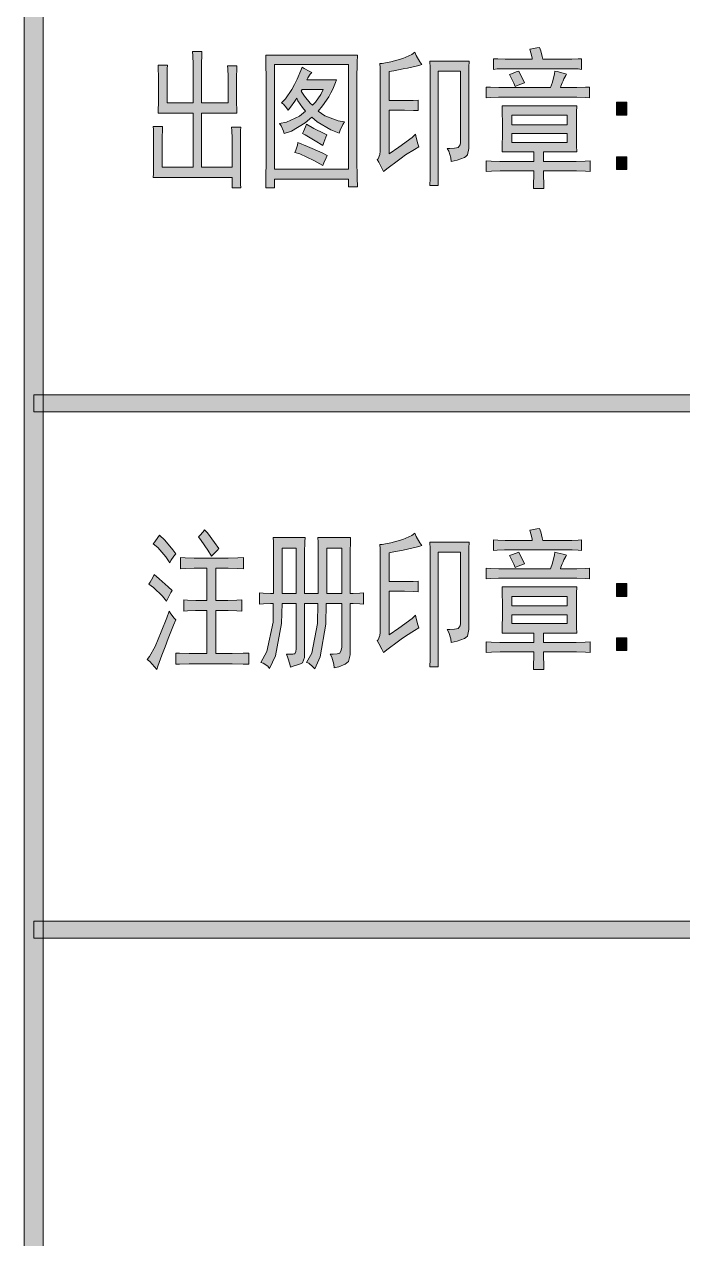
# Model space of a CAD drawing. Header units: millimetres. Extents: x 388 to 64525, y 87 to 607.
# Drawn here: x 64464.27 to 64481.03, y 427.87 to 458.78 of the extents above; entities that cross this region are included whole.
import ezdxf

# ---------------------------------------------------------------- set-up
doc = ezdxf.new("R2010")
doc.units = ezdxf.units.MM

msp = doc.modelspace()

# ---------------------------------------------------------------- hatches: boundary and pattern name
h = msp.add_hatch(color=0)
h.dxf.hatch_style = 2
h.paths.add_polyline_path([(64464.748, 320.182), (64464.268, 320.182), (64464.268, 597.224), (64464.748, 597.224)])
h = msp.add_hatch(color=0)
h.dxf.hatch_style = 2
h.paths.add_polyline_path([(64477.385, 458.194), (64477.413, 458.108), (64477.453, 457.961), (64477.464, 457.893), (64478.126, 457.893), (64478.205, 457.893), (64478.37, 457.9), (64478.453, 457.907), (64478.453, 457.635), (64478.37, 457.646), (64478.212, 457.653), (64478.137, 457.653), (64476.597, 457.653), (64476.493, 457.653), (64476.303, 457.646), (64476.213, 457.635), (64476.213, 457.907), (64476.324, 457.9), (64476.511, 457.893), (64476.586, 457.893), (64477.191, 457.893), (64477.191, 457.929), (64477.163, 458.058), (64477.138, 458.148), (64477.188, 458.162), (64477.31, 458.183)])
h = msp.add_hatch(color=0)
h.dxf.hatch_style = 2
h.paths.add_polyline_path([(64467.911, 457.743), (64467.904, 457.646), (64467.901, 457.463), (64467.901, 457.381), (64467.901, 456.782), (64468.564, 456.782), (64468.564, 457.667), (64468.564, 457.771), (64468.56, 457.983), (64468.553, 458.087), (64468.789, 458.087), (64468.786, 457.997), (64468.779, 457.786), (64468.779, 457.667), (64468.779, 456.782), (64469.456, 456.782), (64469.456, 457.338), (64469.456, 457.456), (64469.449, 457.653), (64469.441, 457.728), (64469.678, 457.728), (64469.674, 457.653), (64469.667, 457.449), (64469.667, 457.32), (64469.667, 456.915), (64469.667, 456.797), (64469.674, 456.6), (64469.678, 456.524), (64468.779, 456.524), (64468.779, 455.145), (64469.556, 455.145), (64469.556, 455.776), (64469.556, 455.887), (64469.549, 456.084), (64469.545, 456.166), (64469.782, 456.166), (64469.775, 456.084), (64469.771, 455.894), (64469.771, 455.79), (64469.771, 455.113), (64469.771, 454.962), (64469.775, 454.715), (64469.782, 454.618), (64469.556, 454.618), (64469.556, 454.887), (64467.55, 454.887), (64467.557, 454.98), (64467.56, 455.195), (64467.56, 455.324), (64467.56, 455.776), (64467.56, 455.901), (64467.557, 456.105), (64467.55, 456.18), (64467.786, 456.18), (64467.782, 456.105), (64467.775, 455.901), (64467.775, 455.776), (64467.775, 455.145), (64468.564, 455.145), (64468.564, 456.524), (64467.675, 456.524), (64467.679, 456.6), (64467.686, 456.79), (64467.686, 456.901), (64467.686, 457.366), (64467.686, 457.463), (64467.679, 457.653), (64467.675, 457.743)])
h = msp.add_hatch(color=0)
h.paths.add_polyline_path([(64472.745, 457.997), (64472.738, 457.811), (64472.731, 457.395), (64472.731, 457.173), (64472.731, 455.564), (64472.731, 455.331), (64472.738, 454.873), (64472.745, 454.647), (64472.519, 454.647), (64472.519, 454.844), (64470.638, 454.844), (64470.638, 454.618), (64470.412, 454.618), (64470.416, 454.851), (64470.423, 455.331), (64470.423, 455.579), (64470.423, 457.173), (64470.423, 457.388), (64470.416, 457.804), (64470.412, 457.997)])
h.paths.add_polyline_path([(64472.519, 455.098), (64472.519, 457.757), (64470.638, 457.757), (64470.638, 455.098)])
h = msp.add_hatch(color=0)
h.dxf.hatch_style = 2
h.paths.add_polyline_path([(64474.311, 455.668), (64474.196, 455.6), (64473.974, 455.457), (64473.863, 455.378), (64473.755, 455.299), (64473.526, 455.127), (64473.408, 455.038), (64473.368, 455.12), (64473.289, 455.27), (64473.25, 455.338), (64473.279, 455.36), (64473.318, 455.467), (64473.329, 455.55), (64473.329, 457.126), (64473.329, 457.345), (64473.322, 457.675), (64473.318, 457.786), (64473.379, 457.786), (64473.598, 457.829), (64473.752, 457.868), (64473.906, 457.911), (64474.135, 458.011), (64474.207, 458.072), (64474.246, 457.99), (64474.336, 457.832), (64474.389, 457.757), (64474.314, 457.735), (64474.131, 457.689), (64474.02, 457.667), (64473.913, 457.646), (64473.676, 457.599), (64473.555, 457.578), (64473.555, 456.84), (64473.823, 456.84), (64473.931, 456.84), (64474.167, 456.847), (64474.296, 456.854), (64474.296, 456.585), (64474.178, 456.593), (64473.942, 456.6), (64473.823, 456.6), (64473.555, 456.6), (64473.555, 455.489), (64473.802, 455.654), (64474.139, 455.901), (64474.228, 455.983), (64474.243, 455.901), (64474.282, 455.743)])
h = msp.add_hatch(color=0)
h.dxf.hatch_style = 2
h.paths.add_polyline_path([(64475.593, 457.847), (64475.586, 457.689), (64475.583, 457.374), (64475.583, 457.216), (64475.583, 455.761), (64475.583, 455.625), (64475.547, 455.457), (64475.507, 455.421), (64475.472, 455.389), (64475.282, 455.324), (64475.131, 455.295), (64475.124, 455.385), (64475.074, 455.55), (64475.031, 455.625), (64475.102, 455.625), (64475.221, 455.632), (64475.267, 455.639), (64475.31, 455.647), (64475.36, 455.715), (64475.368, 455.776), (64475.368, 457.592), (64474.805, 457.592), (64474.805, 454.679), (64474.59, 454.679), (64474.597, 454.866), (64474.601, 455.256), (64474.601, 455.46), (64474.601, 457.173), (64474.601, 457.338), (64474.597, 457.675), (64474.59, 457.847)])
h = msp.add_hatch(color=0)
h.paths.add_polyline_path([(64471.584, 457.56), (64471.548, 457.517), (64471.487, 457.42), (64471.459, 457.366), (64472.215, 457.366), (64472.19, 457.298), (64472.118, 457.134), (64472.068, 457.037), (64472.018, 456.94), (64471.86, 456.707), (64471.752, 456.571), (64471.921, 456.456), (64472.254, 456.324), (64472.415, 456.299), (64472.376, 456.234), (64472.308, 456.091), (64472.283, 456.016), (64472.071, 456.098), (64471.724, 456.299), (64471.584, 456.421), (64471.419, 456.277), (64471.072, 456.066), (64470.885, 456.001), (64470.867, 456.066), (64470.807, 456.195), (64470.76, 456.256), (64470.943, 456.292), (64471.272, 456.449), (64471.426, 456.571), (64471.348, 456.668), (64471.233, 456.833), (64471.201, 456.901), (64471.15, 456.825), (64471.043, 456.675), (64470.986, 456.6), (64470.946, 456.661), (64470.864, 456.75), (64470.817, 456.782), (64470.914, 456.886), (64471.075, 457.123), (64471.143, 457.255), (64471.211, 457.384), (64471.308, 457.606), (64471.337, 457.696), (64471.391, 457.66), (64471.516, 457.592)])
h.paths.add_polyline_path([(64471.312, 457.08), (64471.398, 456.954), (64471.545, 456.772), (64471.606, 456.722), (64471.677, 456.797), (64471.813, 456.997), (64471.874, 457.126), (64471.337, 457.126)])
h = msp.add_hatch(color=0)
h.dxf.hatch_style = 2
h.paths.add_polyline_path([(64478.216, 457.173), (64478.331, 457.173), (64478.549, 457.18), (64478.657, 457.187), (64478.657, 456.915), (64478.549, 456.922), (64478.331, 456.929), (64478.216, 456.929), (64476.45, 456.929), (64476.342, 456.929), (64476.127, 456.922), (64476.02, 456.915), (64476.02, 457.187), (64476.134, 457.18), (64476.349, 457.173), (64476.45, 457.173), (64477.664, 457.173), (64477.711, 457.313), (64477.761, 457.524), (64477.768, 457.592), (64477.829, 457.578), (64477.98, 457.538), (64478.073, 457.517), (64478.048, 457.478), (64478.005, 457.392), (64477.98, 457.345), (64477.958, 457.295), (64477.926, 457.209), (64477.912, 457.173)])
h = msp.add_hatch(color=0)
h.dxf.hatch_style = 2
h.paths.add_polyline_path([(64476.618, 457.503), (64476.668, 457.524), (64476.786, 457.571), (64476.855, 457.592), (64476.887, 457.517), (64476.962, 457.366), (64477.001, 457.291), (64476.933, 457.27), (64476.815, 457.223), (64476.765, 457.202), (64476.726, 457.284), (64476.65, 457.435)])
h = msp.add_hatch(color=0)
h.paths.add_polyline_path([(64478.331, 456.707), (64478.324, 456.55), (64478.32, 456.249), (64478.32, 456.105), (64478.32, 455.969), (64478.324, 455.686), (64478.331, 455.536), (64477.485, 455.536), (64477.485, 455.295), (64478.205, 455.295), (64478.313, 455.295), (64478.546, 455.303), (64478.668, 455.31), (64478.668, 455.038), (64478.549, 455.045), (64478.32, 455.055), (64478.205, 455.055), (64477.485, 455.055), (64477.485, 454.941), (64477.492, 454.715), (64477.496, 454.604), (64477.227, 454.604), (64477.231, 454.715), (64477.238, 454.941), (64477.238, 455.055), (64476.471, 455.055), (64476.382, 455.055), (64476.156, 455.045), (64476.02, 455.038), (64476.02, 455.31), (64476.152, 455.303), (64476.371, 455.295), (64476.46, 455.295), (64477.238, 455.295), (64477.238, 455.536), (64476.428, 455.536), (64476.432, 455.686), (64476.439, 455.976), (64476.439, 456.12), (64476.439, 456.263), (64476.432, 456.557), (64476.428, 456.707)])
h.paths.add_polyline_path([(64478.083, 456.223), (64478.083, 456.467), (64476.675, 456.467), (64476.675, 456.223)])
h.paths.add_polyline_path([(64478.083, 455.776), (64478.083, 456.001), (64476.675, 456.001), (64476.675, 455.776)])
h = msp.add_hatch(color=0)
h.dxf.hatch_style = 2
h.paths.add_polyline_path([(64479.603, 456.467), (64479.345, 456.467), (64479.345, 456.797), (64479.603, 456.797)])
h = msp.add_hatch(color=0)
h.dxf.hatch_style = 2
h.paths.add_polyline_path([(64471.448, 456.241), (64471.638, 456.134), (64471.899, 456.001), (64471.967, 455.969), (64471.939, 455.908), (64471.889, 455.776), (64471.863, 455.7), (64471.674, 455.819), (64471.416, 455.969), (64471.348, 456.001), (64471.376, 456.051), (64471.426, 456.173)])
h = msp.add_hatch(color=0)
h.dxf.hatch_style = 2
h.paths.add_polyline_path([(64471.233, 455.776), (64471.48, 455.675), (64471.853, 455.51), (64471.978, 455.442), (64471.949, 455.385), (64471.892, 455.256), (64471.863, 455.188), (64471.634, 455.317), (64471.279, 455.482), (64471.154, 455.518), (64471.179, 455.579), (64471.219, 455.708)])
h = msp.add_hatch(color=0)
h.dxf.hatch_style = 2
h.paths.add_polyline_path([(64479.603, 455.084), (64479.345, 455.084), (64479.345, 455.414), (64479.603, 455.414)])
h = msp.add_hatch(color=0)
h.dxf.hatch_style = 2
h.paths.add_polyline_path([(64464.508, 448.918), (64464.508, 449.348), (64514.558, 449.348), (64514.558, 448.918)])
h = msp.add_hatch(color=0)
h.dxf.hatch_style = 2
h.paths.add_polyline_path([(64467.707, 445.783), (64467.843, 445.65), (64468.051, 445.407), (64468.126, 445.303), (64468.073, 445.249), (64467.994, 445.138), (64467.969, 445.077), (64467.872, 445.227), (64467.664, 445.467), (64467.55, 445.557), (64467.589, 445.611), (64467.668, 445.722)])
h = msp.add_hatch(color=0)
h.dxf.hatch_style = 2
h.paths.add_polyline_path([(64468.7, 445.74), (64468.739, 445.776), (64468.818, 445.865), (64468.857, 445.919), (64468.929, 445.836), (64469.112, 445.596), (64469.219, 445.439), (64469.173, 445.392), (64469.083, 445.295), (64469.037, 445.242), (64468.943, 445.399), (64468.771, 445.647)])
h = msp.add_hatch(color=0)
h.dxf.hatch_style = 2
h.paths.add_polyline_path([(64474.311, 443.425), (64474.196, 443.357), (64473.974, 443.21), (64473.863, 443.131), (64473.755, 443.053), (64473.526, 442.884), (64473.408, 442.795), (64473.368, 442.877), (64473.289, 443.027), (64473.25, 443.096), (64473.279, 443.117), (64473.318, 443.225), (64473.329, 443.307), (64473.329, 444.883), (64473.329, 445.102), (64473.322, 445.432), (64473.318, 445.543), (64473.379, 445.543), (64473.598, 445.586), (64473.752, 445.625), (64473.906, 445.668), (64474.135, 445.768), (64474.207, 445.829), (64474.246, 445.747), (64474.336, 445.589), (64474.389, 445.514), (64474.314, 445.489), (64474.131, 445.446), (64474.02, 445.424), (64473.913, 445.399), (64473.676, 445.356), (64473.555, 445.331), (64473.555, 444.597), (64473.823, 444.597), (64473.931, 444.597), (64474.167, 444.604), (64474.296, 444.611), (64474.296, 444.342), (64474.178, 444.35), (64473.942, 444.357), (64473.823, 444.357), (64473.555, 444.357), (64473.555, 443.246), (64473.802, 443.411), (64474.139, 443.658), (64474.228, 443.74), (64474.243, 443.658), (64474.282, 443.5)])
h = msp.add_hatch(color=0)
h.dxf.hatch_style = 2
h.paths.add_polyline_path([(64477.385, 445.948), (64477.413, 445.865), (64477.453, 445.715), (64477.464, 445.647), (64478.126, 445.647), (64478.205, 445.647), (64478.37, 445.657), (64478.453, 445.665), (64478.453, 445.392), (64478.37, 445.399), (64478.212, 445.407), (64478.137, 445.407), (64476.597, 445.407), (64476.493, 445.407), (64476.303, 445.399), (64476.213, 445.392), (64476.213, 445.665), (64476.324, 445.657), (64476.511, 445.647), (64476.586, 445.647), (64477.191, 445.647), (64477.191, 445.686), (64477.163, 445.815), (64477.138, 445.905), (64477.188, 445.919), (64477.31, 445.94)])
h = msp.add_hatch(color=0)
h.paths.add_polyline_path([(64471.416, 445.722), (64471.408, 445.611), (64471.401, 445.342), (64471.401, 445.184), (64471.401, 444.296), (64471.752, 444.296), (64471.752, 445.199), (64471.752, 445.342), (64471.745, 445.604), (64471.742, 445.722), (64472.573, 445.722), (64472.569, 445.618), (64472.562, 445.349), (64472.562, 445.184), (64472.562, 444.296), (64472.641, 444.296), (64472.809, 444.303), (64472.903, 444.31), (64472.903, 444.027), (64472.806, 444.034), (64472.637, 444.041), (64472.562, 444.041), (64472.562, 442.87), (64472.562, 442.734), (64472.519, 442.565), (64472.48, 442.533), (64472.437, 442.497), (64472.276, 442.433), (64472.157, 442.404), (64472.147, 442.501), (64472.096, 442.676), (64472.057, 442.752), (64472.129, 442.752), (64472.233, 442.759), (64472.265, 442.766), (64472.297, 442.773), (64472.336, 442.855), (64472.351, 442.931), (64472.351, 444.041), (64471.953, 444.041), (64471.942, 443.515), (64471.795, 442.683), (64471.663, 442.375), (64471.616, 442.433), (64471.509, 442.519), (64471.448, 442.54), (64471.584, 442.78), (64471.731, 443.529), (64471.742, 444.041), (64471.401, 444.041), (64471.401, 442.78), (64471.401, 442.666), (64471.348, 442.533), (64471.297, 442.508), (64471.244, 442.486), (64471.115, 442.443), (64471.043, 442.418), (64471.025, 442.494), (64470.975, 442.658), (64470.943, 442.752), (64471.007, 442.752), (64471.1, 442.755), (64471.125, 442.759), (64471.15, 442.762), (64471.183, 442.823), (64471.19, 442.884), (64471.19, 444.041), (64470.828, 444.041), (64470.817, 443.529), (64470.66, 442.705), (64470.513, 442.39), (64470.463, 442.443), (64470.348, 442.519), (64470.287, 442.54), (64470.441, 442.816), (64470.599, 443.568), (64470.602, 444.041), (64470.531, 444.041), (64470.355, 444.034), (64470.255, 444.027), (64470.255, 444.31), (64470.348, 444.303), (64470.531, 444.296), (64470.613, 444.296), (64470.613, 445.166), (64470.613, 445.331), (64470.609, 445.611), (64470.602, 445.722)])
h.paths.add_polyline_path([(64472.351, 444.296), (64472.351, 445.453), (64471.967, 445.453), (64471.967, 444.296)])
h.paths.add_polyline_path([(64471.19, 444.296), (64471.19, 445.453), (64470.828, 445.453), (64470.828, 444.296)])
h = msp.add_hatch(color=0)
h.dxf.hatch_style = 2
h.paths.add_polyline_path([(64475.593, 445.604), (64475.586, 445.446), (64475.583, 445.131), (64475.583, 444.973), (64475.583, 443.515), (64475.583, 443.382), (64475.547, 443.21), (64475.507, 443.178), (64475.472, 443.146), (64475.282, 443.081), (64475.131, 443.049), (64475.124, 443.142), (64475.074, 443.307), (64475.031, 443.382), (64475.102, 443.382), (64475.221, 443.389), (64475.267, 443.396), (64475.31, 443.404), (64475.36, 443.472), (64475.368, 443.529), (64475.368, 445.349), (64474.805, 445.349), (64474.805, 442.433), (64474.59, 442.433), (64474.597, 442.623), (64474.601, 443.013), (64474.601, 443.214), (64474.601, 444.926), (64474.601, 445.091), (64474.597, 445.432), (64474.59, 445.604)])
h = msp.add_hatch(color=0)
h.dxf.hatch_style = 2
h.paths.add_polyline_path([(64469.352, 445.199), (64469.459, 445.199), (64469.707, 445.206), (64469.85, 445.213), (64469.85, 444.926), (64469.696, 444.934), (64469.456, 444.941), (64469.363, 444.941), (64469.14, 444.941), (64469.14, 444.117), (64469.352, 444.117), (64469.449, 444.117), (64469.674, 444.124), (64469.803, 444.131), (64469.803, 443.848), (64469.678, 443.855), (64469.456, 443.862), (64469.352, 443.862), (64469.14, 443.862), (64469.14, 442.766), (64469.42, 442.766), (64469.556, 442.766), (64469.836, 442.773), (64469.982, 442.78), (64469.982, 442.494), (64469.836, 442.501), (64469.56, 442.508), (64469.431, 442.508), (64468.61, 442.508), (64468.463, 442.508), (64468.22, 442.501), (64468.126, 442.494), (64468.126, 442.78), (64468.216, 442.773), (64468.463, 442.766), (64468.621, 442.766), (64468.915, 442.766), (64468.915, 443.862), (64468.732, 443.862), (64468.628, 443.862), (64468.424, 443.855), (64468.327, 443.848), (64468.327, 444.131), (64468.424, 444.124), (64468.632, 444.117), (64468.746, 444.117), (64468.915, 444.117), (64468.915, 444.941), (64468.7, 444.941), (64468.589, 444.941), (64468.363, 444.934), (64468.248, 444.926), (64468.248, 445.213), (64468.363, 445.206), (64468.592, 445.199), (64468.71, 445.199)])
h = msp.add_hatch(color=0)
h.dxf.hatch_style = 2
h.paths.add_polyline_path([(64478.216, 444.926), (64478.331, 444.926), (64478.549, 444.934), (64478.657, 444.941), (64478.657, 444.672), (64478.549, 444.679), (64478.331, 444.686), (64478.216, 444.686), (64476.45, 444.686), (64476.342, 444.686), (64476.127, 444.679), (64476.02, 444.672), (64476.02, 444.941), (64476.134, 444.934), (64476.349, 444.926), (64476.45, 444.926), (64477.664, 444.926), (64477.711, 445.07), (64477.761, 445.281), (64477.768, 445.349), (64477.829, 445.331), (64477.98, 445.295), (64478.073, 445.274), (64478.048, 445.235), (64478.005, 445.149), (64477.98, 445.102), (64477.958, 445.052), (64477.926, 444.966), (64477.912, 444.926)])
h = msp.add_hatch(color=0)
h.dxf.hatch_style = 2
h.paths.add_polyline_path([(64476.618, 445.26), (64476.668, 445.281), (64476.786, 445.324), (64476.855, 445.349), (64476.887, 445.274), (64476.962, 445.123), (64477.001, 445.048), (64476.933, 445.027), (64476.815, 444.98), (64476.765, 444.959), (64476.726, 445.041), (64476.65, 445.192)])
h = msp.add_hatch(color=0)
h.dxf.hatch_style = 2
h.paths.add_polyline_path([(64467.575, 444.776), (64467.704, 444.665), (64467.933, 444.461), (64468.033, 444.371), (64468.001, 444.321), (64467.929, 444.185), (64467.89, 444.102), (64467.782, 444.228), (64467.557, 444.446), (64467.439, 444.536), (64467.471, 444.582), (64467.539, 444.701)])
h = msp.add_hatch(color=0)
h.dxf.hatch_style = 2
h.paths.add_polyline_path([(64479.603, 444.221), (64479.345, 444.221), (64479.345, 444.554), (64479.603, 444.554)])
h = msp.add_hatch(color=0)
h.paths.add_polyline_path([(64478.331, 444.461), (64478.324, 444.303), (64478.32, 444.006), (64478.32, 443.862), (64478.32, 443.726), (64478.324, 443.439), (64478.331, 443.289), (64477.485, 443.289), (64477.485, 443.049), (64478.205, 443.049), (64478.313, 443.049), (64478.546, 443.056), (64478.668, 443.067), (64478.668, 442.795), (64478.549, 442.802), (64478.32, 442.809), (64478.205, 442.809), (64477.485, 442.809), (64477.485, 442.698), (64477.492, 442.472), (64477.496, 442.361), (64477.227, 442.361), (64477.231, 442.472), (64477.238, 442.698), (64477.238, 442.809), (64476.471, 442.809), (64476.382, 442.809), (64476.156, 442.802), (64476.02, 442.795), (64476.02, 443.067), (64476.152, 443.056), (64476.371, 443.049), (64476.46, 443.049), (64477.238, 443.049), (64477.238, 443.289), (64476.428, 443.289), (64476.432, 443.439), (64476.439, 443.733), (64476.439, 443.877), (64476.439, 444.02), (64476.432, 444.31), (64476.428, 444.461)])
h.paths.add_polyline_path([(64478.083, 443.981), (64478.083, 444.221), (64476.675, 444.221), (64476.675, 443.981)])
h.paths.add_polyline_path([(64478.083, 443.529), (64478.083, 443.755), (64476.675, 443.755), (64476.675, 443.529)])
h = msp.add_hatch(color=0)
h.dxf.hatch_style = 2
h.paths.add_polyline_path([(64468.126, 443.622), (64468.062, 443.486), (64467.926, 443.146), (64467.851, 442.938), (64467.772, 442.73), (64467.668, 442.443), (64467.639, 442.361), (64467.585, 442.433), (64467.46, 442.562), (64467.392, 442.615), (64467.456, 442.691), (64467.596, 442.949), (64467.675, 443.131), (64467.754, 443.318), (64467.894, 443.672), (64467.954, 443.848), (64467.994, 443.78), (64468.08, 443.665)])
h = msp.add_hatch(color=0)
h.dxf.hatch_style = 2
h.paths.add_polyline_path([(64479.603, 442.841), (64479.345, 442.841), (64479.345, 443.171), (64479.603, 443.171)])
h = msp.add_hatch(color=0)
h.dxf.hatch_style = 2
h.paths.add_polyline_path([(64514.558, 435.955), (64514.558, 435.525), (64464.508, 435.525), (64464.508, 435.955)])

# ---------------------------------------------------------------- linework, layer by layer
at = {"color": 0, "lineweight": 0}
for points in [[(64464.748, 320.182), (64464.268, 320.182), (64464.268, 597.224), (64464.748, 597.224)], [(64477.385, 458.194), (64477.413, 458.108), (64477.453, 457.961), (64477.464, 457.893), (64478.126, 457.893), (64478.205, 457.893), (64478.37, 457.9), (64478.453, 457.907), (64478.453, 457.635), (64478.37, 457.646), (64478.212, 457.653), (64478.137, 457.653), (64476.597, 457.653), (64476.493, 457.653), (64476.303, 457.646), (64476.213, 457.635), (64476.213, 457.907), (64476.324, 457.9), (64476.511, 457.893), (64476.586, 457.893), (64477.191, 457.893), (64477.191, 457.929), (64477.163, 458.058), (64477.138, 458.148), (64477.188, 458.162), (64477.31, 458.183)], [(64467.911, 457.743), (64467.904, 457.646), (64467.901, 457.463), (64467.901, 457.381), (64467.901, 456.782), (64468.564, 456.782), (64468.564, 457.667), (64468.564, 457.771), (64468.56, 457.983), (64468.553, 458.087), (64468.789, 458.087), (64468.786, 457.997), (64468.779, 457.786), (64468.779, 457.667), (64468.779, 456.782), (64469.456, 456.782), (64469.456, 457.338), (64469.456, 457.456), (64469.449, 457.653), (64469.441, 457.728), (64469.678, 457.728), (64469.674, 457.653), (64469.667, 457.449), (64469.667, 457.32), (64469.667, 456.915), (64469.667, 456.797), (64469.674, 456.6), (64469.678, 456.524), (64468.779, 456.524), (64468.779, 455.145), (64469.556, 455.145), (64469.556, 455.776), (64469.556, 455.887), (64469.549, 456.084), (64469.545, 456.166), (64469.782, 456.166), (64469.775, 456.084), (64469.771, 455.894), (64469.771, 455.79), (64469.771, 455.113), (64469.771, 454.962), (64469.775, 454.715), (64469.782, 454.618), (64469.556, 454.618), (64469.556, 454.887), (64467.55, 454.887), (64467.557, 454.98), (64467.56, 455.195), (64467.56, 455.324), (64467.56, 455.776), (64467.56, 455.901), (64467.557, 456.105), (64467.55, 456.18), (64467.786, 456.18), (64467.782, 456.105), (64467.775, 455.901), (64467.775, 455.776), (64467.775, 455.145), (64468.564, 455.145), (64468.564, 456.524), (64467.675, 456.524), (64467.679, 456.6), (64467.686, 456.79), (64467.686, 456.901), (64467.686, 457.366), (64467.686, 457.463), (64467.679, 457.653), (64467.675, 457.743)], [(64472.745, 457.997), (64472.738, 457.811), (64472.731, 457.395), (64472.731, 457.173), (64472.731, 455.564), (64472.731, 455.331), (64472.738, 454.873), (64472.745, 454.647), (64472.519, 454.647), (64472.519, 454.844), (64470.638, 454.844), (64470.638, 454.618), (64470.412, 454.618), (64470.416, 454.851), (64470.423, 455.331), (64470.423, 455.579), (64470.423, 457.173), (64470.423, 457.388), (64470.416, 457.804), (64470.412, 457.997)], [(64474.311, 455.668), (64474.196, 455.6), (64473.974, 455.457), (64473.863, 455.378), (64473.755, 455.299), (64473.526, 455.127), (64473.408, 455.038), (64473.368, 455.12), (64473.289, 455.27), (64473.25, 455.338), (64473.279, 455.36), (64473.318, 455.467), (64473.329, 455.55), (64473.329, 457.126), (64473.329, 457.345), (64473.322, 457.675), (64473.318, 457.786), (64473.379, 457.786), (64473.598, 457.829), (64473.752, 457.868), (64473.906, 457.911), (64474.135, 458.011), (64474.207, 458.072), (64474.246, 457.99), (64474.336, 457.832), (64474.389, 457.757), (64474.314, 457.735), (64474.131, 457.689), (64474.02, 457.667), (64473.913, 457.646), (64473.676, 457.599), (64473.555, 457.578), (64473.555, 456.84), (64473.823, 456.84), (64473.931, 456.84), (64474.167, 456.847), (64474.296, 456.854), (64474.296, 456.585), (64474.178, 456.593), (64473.942, 456.6), (64473.823, 456.6), (64473.555, 456.6), (64473.555, 455.489), (64473.802, 455.654), (64474.139, 455.901), (64474.228, 455.983), (64474.243, 455.901), (64474.282, 455.743)], [(64475.593, 457.847), (64475.586, 457.689), (64475.583, 457.374), (64475.583, 457.216), (64475.583, 455.761), (64475.583, 455.625), (64475.547, 455.457), (64475.507, 455.421), (64475.472, 455.389), (64475.282, 455.324), (64475.131, 455.295), (64475.124, 455.385), (64475.074, 455.55), (64475.031, 455.625), (64475.102, 455.625), (64475.221, 455.632), (64475.267, 455.639), (64475.31, 455.647), (64475.36, 455.715), (64475.368, 455.776), (64475.368, 457.592), (64474.805, 457.592), (64474.805, 454.679), (64474.59, 454.679), (64474.597, 454.866), (64474.601, 455.256), (64474.601, 455.46), (64474.601, 457.173), (64474.601, 457.338), (64474.597, 457.675), (64474.59, 457.847)], [(64472.519, 455.098), (64472.519, 457.757), (64470.638, 457.757), (64470.638, 455.098)], [(64471.584, 457.56), (64471.548, 457.517), (64471.487, 457.42), (64471.459, 457.366), (64472.215, 457.366), (64472.19, 457.298), (64472.118, 457.134), (64472.068, 457.037), (64472.018, 456.94), (64471.86, 456.707), (64471.752, 456.571), (64471.921, 456.456), (64472.254, 456.324), (64472.415, 456.299), (64472.376, 456.234), (64472.308, 456.091), (64472.283, 456.016), (64472.071, 456.098), (64471.724, 456.299), (64471.584, 456.421), (64471.419, 456.277), (64471.072, 456.066), (64470.885, 456.001), (64470.867, 456.066), (64470.807, 456.195), (64470.76, 456.256), (64470.943, 456.292), (64471.272, 456.449), (64471.426, 456.571), (64471.348, 456.668), (64471.233, 456.833), (64471.201, 456.901), (64471.15, 456.825), (64471.043, 456.675), (64470.986, 456.6), (64470.946, 456.661), (64470.864, 456.75), (64470.817, 456.782), (64470.914, 456.886), (64471.075, 457.123), (64471.143, 457.255), (64471.211, 457.384), (64471.308, 457.606), (64471.337, 457.696), (64471.391, 457.66), (64471.516, 457.592)], [(64478.216, 457.173), (64478.331, 457.173), (64478.549, 457.18), (64478.657, 457.187), (64478.657, 456.915), (64478.549, 456.922), (64478.331, 456.929), (64478.216, 456.929), (64476.45, 456.929), (64476.342, 456.929), (64476.127, 456.922), (64476.02, 456.915), (64476.02, 457.187), (64476.134, 457.18), (64476.349, 457.173), (64476.45, 457.173), (64477.664, 457.173), (64477.711, 457.313), (64477.761, 457.524), (64477.768, 457.592), (64477.829, 457.578), (64477.98, 457.538), (64478.073, 457.517), (64478.048, 457.478), (64478.005, 457.392), (64477.98, 457.345), (64477.958, 457.295), (64477.926, 457.209), (64477.912, 457.173)], [(64476.618, 457.503), (64476.668, 457.524), (64476.786, 457.571), (64476.855, 457.592), (64476.887, 457.517), (64476.962, 457.366), (64477.001, 457.291), (64476.933, 457.27), (64476.815, 457.223), (64476.765, 457.202), (64476.726, 457.284), (64476.65, 457.435)], [(64471.312, 457.08), (64471.398, 456.954), (64471.545, 456.772), (64471.606, 456.722), (64471.677, 456.797), (64471.813, 456.997), (64471.874, 457.126), (64471.337, 457.126)], [(64478.331, 456.707), (64478.324, 456.55), (64478.32, 456.249), (64478.32, 456.105), (64478.32, 455.969), (64478.324, 455.686), (64478.331, 455.536), (64477.485, 455.536), (64477.485, 455.295), (64478.205, 455.295), (64478.313, 455.295), (64478.546, 455.303), (64478.668, 455.31), (64478.668, 455.038), (64478.549, 455.045), (64478.32, 455.055), (64478.205, 455.055), (64477.485, 455.055), (64477.485, 454.941), (64477.492, 454.715), (64477.496, 454.604), (64477.227, 454.604), (64477.231, 454.715), (64477.238, 454.941), (64477.238, 455.055), (64476.471, 455.055), (64476.382, 455.055), (64476.156, 455.045), (64476.02, 455.038), (64476.02, 455.31), (64476.152, 455.303), (64476.371, 455.295), (64476.46, 455.295), (64477.238, 455.295), (64477.238, 455.536), (64476.428, 455.536), (64476.432, 455.686), (64476.439, 455.976), (64476.439, 456.12), (64476.439, 456.263), (64476.432, 456.557), (64476.428, 456.707)], [(64479.603, 456.467), (64479.345, 456.467), (64479.345, 456.797), (64479.603, 456.797)], [(64471.448, 456.241), (64471.638, 456.134), (64471.899, 456.001), (64471.967, 455.969), (64471.939, 455.908), (64471.889, 455.776), (64471.863, 455.7), (64471.674, 455.819), (64471.416, 455.969), (64471.348, 456.001), (64471.376, 456.051), (64471.426, 456.173)], [(64478.083, 456.223), (64478.083, 456.467), (64476.675, 456.467), (64476.675, 456.223)], [(64478.083, 455.776), (64478.083, 456.001), (64476.675, 456.001), (64476.675, 455.776)], [(64471.233, 455.776), (64471.48, 455.675), (64471.853, 455.51), (64471.978, 455.442), (64471.949, 455.385), (64471.892, 455.256), (64471.863, 455.188), (64471.634, 455.317), (64471.279, 455.482), (64471.154, 455.518), (64471.179, 455.579), (64471.219, 455.708)], [(64479.603, 455.084), (64479.345, 455.084), (64479.345, 455.414), (64479.603, 455.414)], [(64464.508, 448.918), (64464.508, 449.348), (64514.558, 449.348), (64514.558, 448.918)], [(64467.707, 445.783), (64467.843, 445.65), (64468.051, 445.407), (64468.126, 445.303), (64468.073, 445.249), (64467.994, 445.138), (64467.969, 445.077), (64467.872, 445.227), (64467.664, 445.467), (64467.55, 445.557), (64467.589, 445.611), (64467.668, 445.722)], [(64468.7, 445.74), (64468.739, 445.776), (64468.818, 445.865), (64468.857, 445.919), (64468.929, 445.836), (64469.112, 445.596), (64469.219, 445.439), (64469.173, 445.392), (64469.083, 445.295), (64469.037, 445.242), (64468.943, 445.399), (64468.771, 445.647)], [(64474.311, 443.425), (64474.196, 443.357), (64473.974, 443.21), (64473.863, 443.131), (64473.755, 443.053), (64473.526, 442.884), (64473.408, 442.795), (64473.368, 442.877), (64473.289, 443.027), (64473.25, 443.096), (64473.279, 443.117), (64473.318, 443.225), (64473.329, 443.307), (64473.329, 444.883), (64473.329, 445.102), (64473.322, 445.432), (64473.318, 445.543), (64473.379, 445.543), (64473.598, 445.586), (64473.752, 445.625), (64473.906, 445.668), (64474.135, 445.768), (64474.207, 445.829), (64474.246, 445.747), (64474.336, 445.589), (64474.389, 445.514), (64474.314, 445.489), (64474.131, 445.446), (64474.02, 445.424), (64473.913, 445.399), (64473.676, 445.356), (64473.555, 445.331), (64473.555, 444.597), (64473.823, 444.597), (64473.931, 444.597), (64474.167, 444.604), (64474.296, 444.611), (64474.296, 444.342), (64474.178, 444.35), (64473.942, 444.357), (64473.823, 444.357), (64473.555, 444.357), (64473.555, 443.246), (64473.802, 443.411), (64474.139, 443.658), (64474.228, 443.74), (64474.243, 443.658), (64474.282, 443.5)], [(64477.385, 445.948), (64477.413, 445.865), (64477.453, 445.715), (64477.464, 445.647), (64478.126, 445.647), (64478.205, 445.647), (64478.37, 445.657), (64478.453, 445.665), (64478.453, 445.392), (64478.37, 445.399), (64478.212, 445.407), (64478.137, 445.407), (64476.597, 445.407), (64476.493, 445.407), (64476.303, 445.399), (64476.213, 445.392), (64476.213, 445.665), (64476.324, 445.657), (64476.511, 445.647), (64476.586, 445.647), (64477.191, 445.647), (64477.191, 445.686), (64477.163, 445.815), (64477.138, 445.905), (64477.188, 445.919), (64477.31, 445.94)], [(64471.416, 445.722), (64471.408, 445.611), (64471.401, 445.342), (64471.401, 445.184), (64471.401, 444.296), (64471.752, 444.296), (64471.752, 445.199), (64471.752, 445.342), (64471.745, 445.604), (64471.742, 445.722), (64472.573, 445.722), (64472.569, 445.618), (64472.562, 445.349), (64472.562, 445.184), (64472.562, 444.296), (64472.641, 444.296), (64472.809, 444.303), (64472.903, 444.31), (64472.903, 444.027), (64472.806, 444.034), (64472.637, 444.041), (64472.562, 444.041), (64472.562, 442.87), (64472.562, 442.734), (64472.519, 442.565), (64472.48, 442.533), (64472.437, 442.497), (64472.276, 442.433), (64472.157, 442.404), (64472.147, 442.501), (64472.096, 442.676), (64472.057, 442.752), (64472.129, 442.752), (64472.233, 442.759), (64472.265, 442.766), (64472.297, 442.773), (64472.336, 442.855), (64472.351, 442.931), (64472.351, 444.041), (64471.953, 444.041), (64471.942, 443.515), (64471.795, 442.683), (64471.663, 442.375), (64471.616, 442.433), (64471.509, 442.519), (64471.448, 442.54), (64471.584, 442.78), (64471.731, 443.529), (64471.742, 444.041), (64471.401, 444.041), (64471.401, 442.78), (64471.401, 442.666), (64471.348, 442.533), (64471.297, 442.508), (64471.244, 442.486), (64471.115, 442.443), (64471.043, 442.418), (64471.025, 442.494), (64470.975, 442.658), (64470.943, 442.752), (64471.007, 442.752), (64471.1, 442.755), (64471.125, 442.759), (64471.15, 442.762), (64471.183, 442.823), (64471.19, 442.884), (64471.19, 444.041), (64470.828, 444.041), (64470.817, 443.529), (64470.66, 442.705), (64470.513, 442.39), (64470.463, 442.443), (64470.348, 442.519), (64470.287, 442.54), (64470.441, 442.816), (64470.599, 443.568), (64470.602, 444.041), (64470.531, 444.041), (64470.355, 444.034), (64470.255, 444.027), (64470.255, 444.31), (64470.348, 444.303), (64470.531, 444.296), (64470.613, 444.296), (64470.613, 445.166), (64470.613, 445.331), (64470.609, 445.611), (64470.602, 445.722)], [(64471.19, 444.296), (64471.19, 445.453), (64470.828, 445.453), (64470.828, 444.296)], [(64472.351, 444.296), (64472.351, 445.453), (64471.967, 445.453), (64471.967, 444.296)], [(64475.593, 445.604), (64475.586, 445.446), (64475.583, 445.131), (64475.583, 444.973), (64475.583, 443.515), (64475.583, 443.382), (64475.547, 443.21), (64475.507, 443.178), (64475.472, 443.146), (64475.282, 443.081), (64475.131, 443.049), (64475.124, 443.142), (64475.074, 443.307), (64475.031, 443.382), (64475.102, 443.382), (64475.221, 443.389), (64475.267, 443.396), (64475.31, 443.404), (64475.36, 443.472), (64475.368, 443.529), (64475.368, 445.349), (64474.805, 445.349), (64474.805, 442.433), (64474.59, 442.433), (64474.597, 442.623), (64474.601, 443.013), (64474.601, 443.214), (64474.601, 444.926), (64474.601, 445.091), (64474.597, 445.432), (64474.59, 445.604)], [(64469.352, 445.199), (64469.459, 445.199), (64469.707, 445.206), (64469.85, 445.213), (64469.85, 444.926), (64469.696, 444.934), (64469.456, 444.941), (64469.363, 444.941), (64469.14, 444.941), (64469.14, 444.117), (64469.352, 444.117), (64469.449, 444.117), (64469.674, 444.124), (64469.803, 444.131), (64469.803, 443.848), (64469.678, 443.855), (64469.456, 443.862), (64469.352, 443.862), (64469.14, 443.862), (64469.14, 442.766), (64469.42, 442.766), (64469.556, 442.766), (64469.836, 442.773), (64469.982, 442.78), (64469.982, 442.494), (64469.836, 442.501), (64469.56, 442.508), (64469.431, 442.508), (64468.61, 442.508), (64468.463, 442.508), (64468.22, 442.501), (64468.126, 442.494), (64468.126, 442.78), (64468.216, 442.773), (64468.463, 442.766), (64468.621, 442.766), (64468.915, 442.766), (64468.915, 443.862), (64468.732, 443.862), (64468.628, 443.862), (64468.424, 443.855), (64468.327, 443.848), (64468.327, 444.131), (64468.424, 444.124), (64468.632, 444.117), (64468.746, 444.117), (64468.915, 444.117), (64468.915, 444.941), (64468.7, 444.941), (64468.589, 444.941), (64468.363, 444.934), (64468.248, 444.926), (64468.248, 445.213), (64468.363, 445.206), (64468.592, 445.199), (64468.71, 445.199)], [(64478.216, 444.926), (64478.331, 444.926), (64478.549, 444.934), (64478.657, 444.941), (64478.657, 444.672), (64478.549, 444.679), (64478.331, 444.686), (64478.216, 444.686), (64476.45, 444.686), (64476.342, 444.686), (64476.127, 444.679), (64476.02, 444.672), (64476.02, 444.941), (64476.134, 444.934), (64476.349, 444.926), (64476.45, 444.926), (64477.664, 444.926), (64477.711, 445.07), (64477.761, 445.281), (64477.768, 445.349), (64477.829, 445.331), (64477.98, 445.295), (64478.073, 445.274), (64478.048, 445.235), (64478.005, 445.149), (64477.98, 445.102), (64477.958, 445.052), (64477.926, 444.966), (64477.912, 444.926)], [(64476.618, 445.26), (64476.668, 445.281), (64476.786, 445.324), (64476.855, 445.349), (64476.887, 445.274), (64476.962, 445.123), (64477.001, 445.048), (64476.933, 445.027), (64476.815, 444.98), (64476.765, 444.959), (64476.726, 445.041), (64476.65, 445.192)], [(64467.575, 444.776), (64467.704, 444.665), (64467.933, 444.461), (64468.033, 444.371), (64468.001, 444.321), (64467.929, 444.185), (64467.89, 444.102), (64467.782, 444.228), (64467.557, 444.446), (64467.439, 444.536), (64467.471, 444.582), (64467.539, 444.701)], [(64479.603, 444.221), (64479.345, 444.221), (64479.345, 444.554), (64479.603, 444.554)], [(64478.331, 444.461), (64478.324, 444.303), (64478.32, 444.006), (64478.32, 443.862), (64478.32, 443.726), (64478.324, 443.439), (64478.331, 443.289), (64477.485, 443.289), (64477.485, 443.049), (64478.205, 443.049), (64478.313, 443.049), (64478.546, 443.056), (64478.668, 443.067), (64478.668, 442.795), (64478.549, 442.802), (64478.32, 442.809), (64478.205, 442.809), (64477.485, 442.809), (64477.485, 442.698), (64477.492, 442.472), (64477.496, 442.361), (64477.227, 442.361), (64477.231, 442.472), (64477.238, 442.698), (64477.238, 442.809), (64476.471, 442.809), (64476.382, 442.809), (64476.156, 442.802), (64476.02, 442.795), (64476.02, 443.067), (64476.152, 443.056), (64476.371, 443.049), (64476.46, 443.049), (64477.238, 443.049), (64477.238, 443.289), (64476.428, 443.289), (64476.432, 443.439), (64476.439, 443.733), (64476.439, 443.877), (64476.439, 444.02), (64476.432, 444.31), (64476.428, 444.461)], [(64478.083, 443.981), (64478.083, 444.221), (64476.675, 444.221), (64476.675, 443.981)], [(64468.126, 443.622), (64468.062, 443.486), (64467.926, 443.146), (64467.851, 442.938), (64467.772, 442.73), (64467.668, 442.443), (64467.639, 442.361), (64467.585, 442.433), (64467.46, 442.562), (64467.392, 442.615), (64467.456, 442.691), (64467.596, 442.949), (64467.675, 443.131), (64467.754, 443.318), (64467.894, 443.672), (64467.954, 443.848), (64467.994, 443.78), (64468.08, 443.665)], [(64478.083, 443.529), (64478.083, 443.755), (64476.675, 443.755), (64476.675, 443.529)], [(64479.603, 442.841), (64479.345, 442.841), (64479.345, 443.171), (64479.603, 443.171)], [(64514.558, 435.955), (64514.558, 435.525), (64464.508, 435.525), (64464.508, 435.955)]]:
    msp.add_lwpolyline(points, close=True, dxfattribs=at)

doc.saveas('drawing.dxf')
